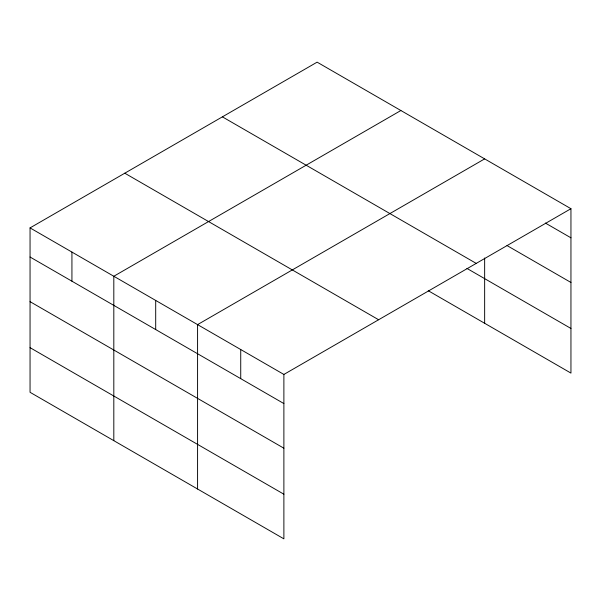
<?xml version="1.0" encoding="UTF-8"?>
<svg xmlns="http://www.w3.org/2000/svg" width="601" height="601" viewBox="0 0 601 601"><rect width="100%" height="100%" fill="white"/><g stroke="black" fill="none" stroke-linecap="round" stroke-linejoin="round"><path stroke-width="0.9" d="M428.265 290.726L570.95 373.101L570.95 208.705L317.118 62.158L30.05 227.899L30.05 392.295L283.882 538.842L283.882 374.446L30.05 227.899M400.882 110.516L113.814 276.257L113.814 440.653M484.646 158.882L197.579 324.615L197.579 489.019M283.882 374.446L570.95 208.705M545.377 223.061L570.95 237.823M507.019 245.561L570.95 282.47M222.385 116.849L476.217 263.396M466.924 268.407L570.95 328.462M124.783 173.201L378.615 319.747M30.05 257.018L283.882 403.564M30.05 301.657L283.882 448.203M30.05 347.656L283.882 494.202M484.646 257.987L484.646 323.278M240.731 349.527L240.731 378.653M155.697 300.44L155.697 329.558M71.932 252.074L71.932 281.193"/></g></svg>
